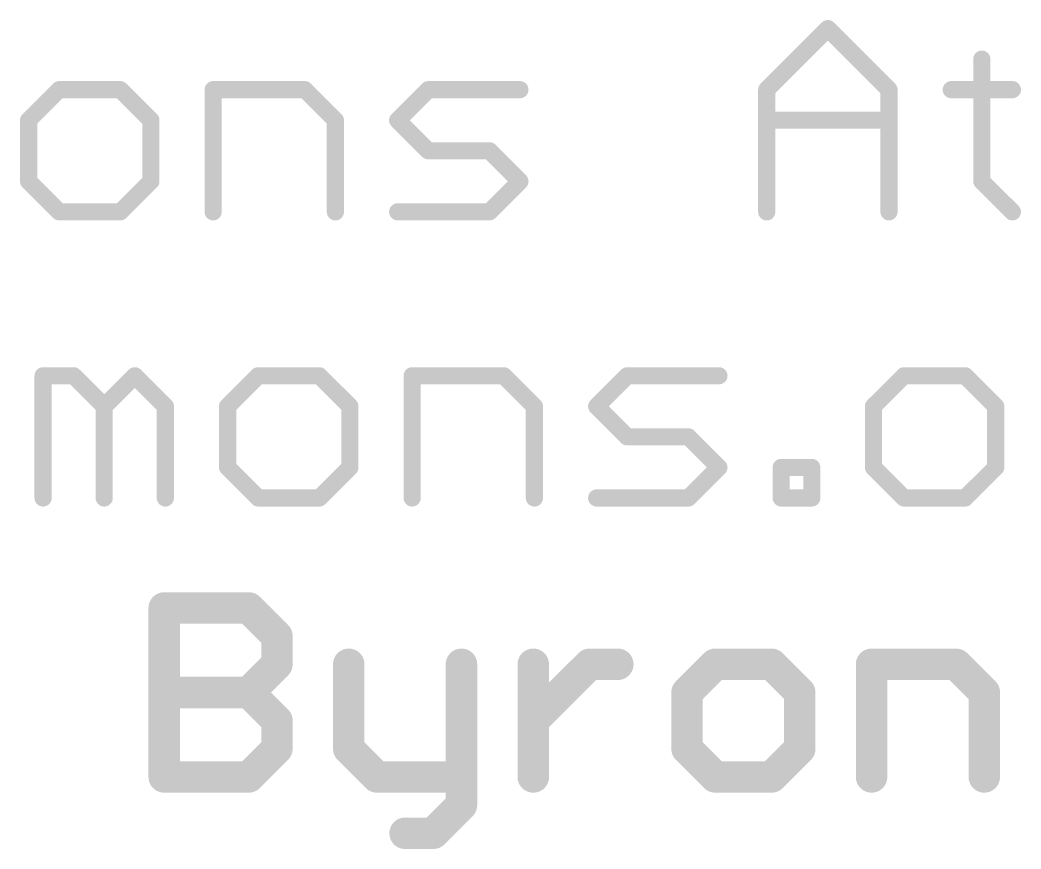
# Model space of a CAD drawing. Extents: x -8 to 103, y -21 to 29.
# Drawn here: x 45.85 to 54.73, y -20.82 to -13.46 of the extents above; entities that cross this region are included whole.
import ezdxf

# ---------------------------------------------------------------- set-up
doc = ezdxf.new("R2010")
doc.units = 0
doc.layers.add('51', color=53, linetype='CONTINUOUS')

msp = doc.modelspace()

# ---------------------------------------------------------------- linework, layer by layer
at = {"layer": '51'}
for points, const_width in [([(52.4752, -14.0791), (53.0176, -13.5368)], 0.1524), ([(53.0176, -13.5368), (53.5599, -14.0791)], 0.1524), ([(54.3835, -13.808), (54.3835, -14.8926)], 0.1524), ([(46.1978, -14.0791), (45.9266, -14.3503)], 0.1524), ([(46.7401, -14.0791), (46.1978, -14.0791)], 0.1524), ([(47.0113, -14.3503), (46.7401, -14.0791)], 0.1524), ([(47.5638, -15.1638), (47.5638, -14.0791)], 0.1524), ([(47.5638, -14.0791), (48.3773, -14.0791)], 0.1524), ([(48.3773, -14.0791), (48.6484, -14.3503)], 0.1524), ([(49.2009, -14.3503), (49.4721, -14.0791)], 0.1524), ([(49.4721, -14.0791), (50.2856, -14.0791)], 0.1524), ([(52.4752, -15.1638), (52.4752, -14.0791)], 0.1524), ([(53.5599, -14.0791), (53.5599, -15.1638)], 0.1524), ([(54.1124, -14.0791), (54.6547, -14.0791)], 0.1524), ([(45.9266, -14.3503), (45.9266, -14.8926)], 0.1524), ([(47.0113, -14.8926), (47.0113, -14.3503)], 0.1524), ([(48.6484, -14.3503), (48.6484, -15.1638)], 0.1524), ([(49.4721, -14.6215), (49.2009, -14.3503)], 0.1524), ([(52.4752, -14.3503), (53.5599, -14.3503)], 0.1524), ([(50.0144, -14.6215), (49.4721, -14.6215)], 0.1524), ([(50.2856, -14.8926), (50.0144, -14.6215)], 0.1524), ([(45.9266, -14.8926), (46.1978, -15.1638)], 0.1524), ([(46.7401, -15.1638), (47.0113, -14.8926)], 0.1524), ([(50.0144, -15.1638), (50.2856, -14.8926)], 0.1524), ([(54.3835, -14.8926), (54.6547, -15.1638)], 0.1524), ([(46.1978, -15.1638), (46.7401, -15.1638)], 0.1524), ([(49.2009, -15.1638), (50.0144, -15.1638)], 0.1524), ([(46.055, -17.7038), (46.055, -16.6191)], 0.1524), ([(46.055, -16.6191), (46.3262, -16.6191)], 0.1524), ([(46.3262, -16.6191), (46.5973, -16.8903)], 0.1524), ([(46.5973, -16.8903), (46.8685, -16.6191)], 0.1524), ([(46.8685, -16.6191), (47.1397, -16.8903)], 0.1524), ([(47.9633, -16.6191), (47.6922, -16.8903)], 0.1524), ([(48.5057, -16.6191), (47.9633, -16.6191)], 0.1524), ([(48.7768, -16.8903), (48.5057, -16.6191)], 0.1524), ([(49.3293, -17.7038), (49.3293, -16.6191)], 0.1524), ([(49.3293, -16.6191), (50.1428, -16.6191)], 0.1524), ([(50.1428, -16.6191), (50.414, -16.8903)], 0.1524), ([(50.9665, -16.8903), (51.2376, -16.6191)], 0.1524), ([(51.2376, -16.6191), (52.0511, -16.6191)], 0.1524), ([(53.6934, -16.6191), (53.4222, -16.8903)], 0.1524), ([(54.2357, -16.6191), (53.6934, -16.6191)], 0.1524), ([(54.5069, -16.8903), (54.2357, -16.6191)], 0.1524), ([(46.5973, -16.8903), (46.5973, -17.7038)], 0.1524), ([(47.1397, -16.8903), (47.1397, -17.7038)], 0.1524), ([(47.6922, -16.8903), (47.6922, -17.4326)], 0.1524), ([(48.7768, -17.4326), (48.7768, -16.8903)], 0.1524), ([(50.414, -16.8903), (50.414, -17.7038)], 0.1524), ([(51.2376, -17.1615), (50.9665, -16.8903)], 0.1524), ([(53.4222, -16.8903), (53.4222, -17.4326)], 0.1524), ([(54.5069, -17.4326), (54.5069, -16.8903)], 0.1524), ([(51.78, -17.1615), (51.2376, -17.1615)], 0.1524), ([(52.0511, -17.4326), (51.78, -17.1615)], 0.1524), ([(47.6922, -17.4326), (47.9633, -17.7038)], 0.1524), ([(48.5057, -17.7038), (48.7768, -17.4326)], 0.1524), ([(51.78, -17.7038), (52.0511, -17.4326)], 0.1524), ([(52.6036, -17.7038), (52.6036, -17.4326)], 0.1524), ([(52.6036, -17.4326), (52.8748, -17.4326)], 0.1524), ([(52.8748, -17.4326), (52.8748, -17.7038)], 0.1524), ([(53.4222, -17.4326), (53.6934, -17.7038)], 0.1524), ([(54.2357, -17.7038), (54.5069, -17.4326)], 0.1524), ([(47.9633, -17.7038), (48.5057, -17.7038)], 0.1524), ([(50.9665, -17.7038), (51.78, -17.7038)], 0.1524), ([(52.8748, -17.7038), (52.6036, -17.7038)], 0.1524), ([(53.6934, -17.7038), (54.2357, -17.7038)], 0.1524), ([(47.1297, -20.1803), (47.1297, -18.6804)], 0.2794), ([(47.1297, -18.6804), (47.8796, -18.6804)], 0.2794), ([(47.8796, -18.6804), (48.1296, -18.9304)], 0.2794), ([(48.1296, -18.9304), (48.1296, -19.1804)], 0.2794), ([(48.1296, -19.1804), (47.8796, -19.4304)], 0.2794), ([(48.7669, -19.1804), (48.7669, -19.9303)], 0.2794), ([(49.7668, -19.1804), (49.7668, -20.4303)], 0.2794), ([(50.404, -20.1803), (50.404, -19.1804)], 0.2794), ([(50.404, -19.6803), (50.904, -19.1804)], 0.2794), ([(50.904, -19.1804), (51.154, -19.1804)], 0.2794), ([(52.0183, -19.1804), (51.7683, -19.4304)], 0.2794), ([(52.5183, -19.1804), (52.0183, -19.1804)], 0.2794), ([(52.7682, -19.4304), (52.5183, -19.1804)], 0.2794), ([(53.4055, -20.1803), (53.4055, -19.1804)], 0.2794), ([(53.4055, -19.1804), (54.1554, -19.1804)], 0.2794), ([(54.1554, -19.1804), (54.4054, -19.4304)], 0.2794), ([(47.1297, -19.4304), (47.8796, -19.4304)], 0.2794), ([(47.8796, -19.4304), (48.1296, -19.6803)], 0.2794), ([(51.7683, -19.4304), (51.7683, -19.9303)], 0.2794), ([(52.7682, -19.9303), (52.7682, -19.4304)], 0.2794), ([(54.4054, -19.4304), (54.4054, -20.1803)], 0.2794), ([(48.1296, -19.6803), (48.1296, -19.9303)], 0.2794), ([(48.1296, -19.9303), (47.8796, -20.1803)], 0.2794), ([(48.7669, -19.9303), (49.0168, -20.1803)], 0.2794), ([(51.7683, -19.9303), (52.0183, -20.1803)], 0.2794), ([(52.5183, -20.1803), (52.7682, -19.9303)], 0.2794), ([(47.8796, -20.1803), (47.1297, -20.1803)], 0.2794), ([(49.0168, -20.1803), (49.7668, -20.1803)], 0.2794), ([(52.0183, -20.1803), (52.5183, -20.1803)], 0.2794), ([(49.7668, -20.4303), (49.5168, -20.6803)], 0.2794), ([(49.5168, -20.6803), (49.2668, -20.6803)], 0.2794)]:
    msp.add_lwpolyline(points, dxfattribs=dict(at, const_width=const_width))
for points, const_width in [([(53.0445, -13.5099, 1), (52.9906, -13.5638)], 0.0762), ([(53.0445, -13.5638, 1), (52.9906, -13.5099)], 0.0762), ([(54.4216, -13.808, 1), (54.3454, -13.808)], 0.0762), ([(46.1978, -14.041, 1), (46.1978, -14.1172)], 0.0762), ([(46.2247, -14.1061, 1), (46.1708, -14.0522)], 0.0762), ([(46.767, -14.0522, 1), (46.7132, -14.1061)], 0.0762), ([(46.7401, -14.1172, 1), (46.7401, -14.041)], 0.0762), ([(47.6019, -14.0791, 1), (47.5257, -14.0791)], 0.0762), ([(47.5638, -14.041, 1), (47.5638, -14.1172)], 0.0762), ([(48.4042, -14.0522, 1), (48.3503, -14.1061)], 0.0762), ([(48.3773, -14.1172, 1), (48.3773, -14.041)], 0.0762), ([(49.4721, -14.041, 1), (49.4721, -14.1172)], 0.0762), ([(49.499, -14.1061, 1), (49.4451, -14.0522)], 0.0762), ([(50.2856, -14.1172, 1), (50.2856, -14.041)], 0.0762), ([(52.5133, -14.0791, 1), (52.4371, -14.0791)], 0.0762), ([(52.4483, -14.0522, 1), (52.5022, -14.1061)], 0.0762), ([(53.598, -14.0791, 1), (53.5218, -14.0791)], 0.0762), ([(53.5329, -14.1061, 1), (53.5868, -14.0522)], 0.0762), ([(54.1124, -14.041, 1), (54.1124, -14.1172)], 0.0762), ([(54.6547, -14.1172, 1), (54.6547, -14.041)], 0.0762), ([(45.9647, -14.3503, 1), (45.8885, -14.3503)], 0.0762), ([(45.8997, -14.3234, 1), (45.9535, -14.3772)], 0.0762), ([(47.0494, -14.3503, 1), (46.9732, -14.3503)], 0.0762), ([(46.9843, -14.3772, 1), (47.0382, -14.3234)], 0.0762), ([(48.6865, -14.3503, 1), (48.6103, -14.3503)], 0.0762), ([(48.6215, -14.3772, 1), (48.6754, -14.3234)], 0.0762), ([(49.2279, -14.3234, 1), (49.174, -14.3772)], 0.0762), ([(49.174, -14.3234, 1), (49.2279, -14.3772)], 0.0762), ([(52.4752, -14.3122, 1), (52.4752, -14.3884)], 0.0762), ([(53.5599, -14.3884, 1), (53.5599, -14.3122)], 0.0762), ([(49.4721, -14.5834, 1), (49.4721, -14.6596)], 0.0762), ([(49.4451, -14.6484, 1), (49.499, -14.5945)], 0.0762), ([(50.0414, -14.5945, 1), (49.9875, -14.6484)], 0.0762), ([(50.0144, -14.6596, 1), (50.0144, -14.5834)], 0.0762), ([(45.9535, -14.8657, 1), (45.8997, -14.9196)], 0.0762), ([(47.0382, -14.9196, 1), (46.9843, -14.8657)], 0.0762), ([(50.3125, -14.9196, 1), (50.2586, -14.8657)], 0.0762), ([(50.2586, -14.9196, 1), (50.3125, -14.8657)], 0.0762), ([(54.4105, -14.8657, 1), (54.3566, -14.9196)], 0.0762), ([(45.8885, -14.8926, 1), (45.9647, -14.8926)], 0.0762), ([(46.9732, -14.8926, 1), (47.0494, -14.8926)], 0.0762), ([(54.3454, -14.8926, 1), (54.4216, -14.8926)], 0.0762), ([(46.1978, -15.1257, 1), (46.1978, -15.2019)], 0.0762), ([(46.7401, -15.2019, 1), (46.7401, -15.1257)], 0.0762), ([(49.2009, -15.1257, 1), (49.2009, -15.2019)], 0.0762), ([(50.0144, -15.2019, 1), (50.0144, -15.1257)], 0.0762), ([(46.1708, -15.1907, 1), (46.2247, -15.1369)], 0.0762), ([(46.7132, -15.1369, 1), (46.767, -15.1907)], 0.0762), ([(47.5257, -15.1638, 1), (47.6019, -15.1638)], 0.0762), ([(48.6103, -15.1638, 1), (48.6865, -15.1638)], 0.0762), ([(49.9875, -15.1369, 1), (50.0414, -15.1907)], 0.0762), ([(52.4371, -15.1638, 1), (52.5133, -15.1638)], 0.0762), ([(53.5218, -15.1638, 1), (53.598, -15.1638)], 0.0762), ([(54.6278, -15.1907, 1), (54.6817, -15.1369)], 0.0762), ([(46.0931, -16.6191, 1), (46.0169, -16.6191)], 0.0762), ([(46.055, -16.581, 1), (46.055, -16.6572)], 0.0762), ([(46.3531, -16.5922, 1), (46.2992, -16.6461)], 0.0762), ([(46.3262, -16.6572, 1), (46.3262, -16.581)], 0.0762), ([(46.8954, -16.5922, 1), (46.8416, -16.6461)], 0.0762), ([(46.8954, -16.6461, 1), (46.8416, -16.5922)], 0.0762), ([(47.9633, -16.581, 1), (47.9633, -16.6572)], 0.0762), ([(47.9903, -16.6461, 1), (47.9364, -16.5922)], 0.0762), ([(48.5326, -16.5922, 1), (48.4787, -16.6461)], 0.0762), ([(48.5057, -16.6572, 1), (48.5057, -16.581)], 0.0762), ([(49.3674, -16.6191, 1), (49.2912, -16.6191)], 0.0762), ([(49.3293, -16.581, 1), (49.3293, -16.6572)], 0.0762), ([(50.1698, -16.5922, 1), (50.1159, -16.6461)], 0.0762), ([(50.1428, -16.6572, 1), (50.1428, -16.581)], 0.0762), ([(51.2376, -16.581, 1), (51.2376, -16.6572)], 0.0762), ([(51.2646, -16.6461, 1), (51.2107, -16.5922)], 0.0762), ([(52.0511, -16.6572, 1), (52.0511, -16.581)], 0.0762), ([(53.6934, -16.581, 1), (53.6934, -16.6572)], 0.0762), ([(53.7203, -16.6461, 1), (53.6664, -16.5922)], 0.0762), ([(54.2627, -16.5922, 1), (54.2088, -16.6461)], 0.0762), ([(54.2357, -16.6572, 1), (54.2357, -16.581)], 0.0762), ([(46.6354, -16.8903, 1), (46.5592, -16.8903)], 0.0762), ([(46.5704, -16.8634, 1), (46.6243, -16.9172)], 0.0762), ([(46.5704, -16.9172, 1), (46.6243, -16.8634)], 0.0762), ([(47.1778, -16.8903, 1), (47.1016, -16.8903)], 0.0762), ([(47.1127, -16.9172, 1), (47.1666, -16.8634)], 0.0762), ([(47.7303, -16.8903, 1), (47.6541, -16.8903)], 0.0762), ([(47.6652, -16.8634, 1), (47.7191, -16.9172)], 0.0762), ([(48.8149, -16.8903, 1), (48.7387, -16.8903)], 0.0762), ([(48.7499, -16.9172, 1), (48.8038, -16.8634)], 0.0762), ([(50.4521, -16.8903, 1), (50.3759, -16.8903)], 0.0762), ([(50.387, -16.9172, 1), (50.4409, -16.8634)], 0.0762), ([(50.9934, -16.8634, 1), (50.9395, -16.9172)], 0.0762), ([(50.9395, -16.8634, 1), (50.9934, -16.9172)], 0.0762), ([(53.4603, -16.8903, 1), (53.3841, -16.8903)], 0.0762), ([(53.3953, -16.8634, 1), (53.4492, -16.9172)], 0.0762), ([(54.545, -16.8903, 1), (54.4688, -16.8903)], 0.0762), ([(54.4799, -16.9172, 1), (54.5338, -16.8634)], 0.0762), ([(51.2376, -17.1234, 1), (51.2376, -17.1996)], 0.0762), ([(51.2107, -17.1884, 1), (51.2646, -17.1345)], 0.0762), ([(51.8069, -17.1345, 1), (51.753, -17.1884)], 0.0762), ([(51.78, -17.1996, 1), (51.78, -17.1234)], 0.0762), ([(47.7191, -17.4057, 1), (47.6652, -17.4596)], 0.0762), ([(47.6541, -17.4326, 1), (47.7303, -17.4326)], 0.0762), ([(48.7387, -17.4326, 1), (48.8149, -17.4326)], 0.0762), ([(48.8038, -17.4596, 1), (48.7499, -17.4057)], 0.0762), ([(52.0781, -17.4596, 1), (52.0242, -17.4057)], 0.0762), ([(52.0242, -17.4596, 1), (52.0781, -17.4057)], 0.0762), ([(52.6417, -17.4326, 1), (52.5655, -17.4326)], 0.0762), ([(52.6036, -17.3945, 1), (52.6036, -17.4707)], 0.0762), ([(52.9129, -17.4326, 1), (52.8367, -17.4326)], 0.0762), ([(52.8748, -17.4707, 1), (52.8748, -17.3945)], 0.0762), ([(53.4492, -17.4057, 1), (53.3953, -17.4596)], 0.0762), ([(53.3841, -17.4326, 1), (53.4603, -17.4326)], 0.0762), ([(54.4688, -17.4326, 1), (54.545, -17.4326)], 0.0762), ([(54.5338, -17.4596, 1), (54.4799, -17.4057)], 0.0762), ([(46.0169, -17.7038, 1), (46.0931, -17.7038)], 0.0762), ([(46.5592, -17.7038, 1), (46.6354, -17.7038)], 0.0762), ([(47.1016, -17.7038, 1), (47.1778, -17.7038)], 0.0762), ([(47.9633, -17.6657, 1), (47.9633, -17.7419)], 0.0762), ([(47.9364, -17.7307, 1), (47.9903, -17.6769)], 0.0762), ([(48.4787, -17.6769, 1), (48.5326, -17.7307)], 0.0762), ([(48.5057, -17.7419, 1), (48.5057, -17.6657)], 0.0762), ([(49.2912, -17.7038, 1), (49.3674, -17.7038)], 0.0762), ([(50.3759, -17.7038, 1), (50.4521, -17.7038)], 0.0762), ([(50.9665, -17.6657, 1), (50.9665, -17.7419)], 0.0762), ([(51.753, -17.6769, 1), (51.8069, -17.7307)], 0.0762), ([(51.78, -17.7419, 1), (51.78, -17.6657)], 0.0762), ([(52.6036, -17.6657, 1), (52.6036, -17.7419)], 0.0762), ([(52.5655, -17.7038, 1), (52.6417, -17.7038)], 0.0762), ([(52.8367, -17.7038, 1), (52.9129, -17.7038)], 0.0762), ([(52.8748, -17.7419, 1), (52.8748, -17.6657)], 0.0762), ([(53.6934, -17.6657, 1), (53.6934, -17.7419)], 0.0762), ([(53.6664, -17.7307, 1), (53.7203, -17.6769)], 0.0762), ([(54.2088, -17.6769, 1), (54.2626, -17.7307)], 0.0762), ([(54.2357, -17.7419, 1), (54.2357, -17.6657)], 0.0762), ([(47.1996, -18.6804, 1), (47.0598, -18.6804)], 0.1397), ([(47.1297, -18.6106, 1), (47.1297, -18.7503)], 0.1397), ([(47.929, -18.631, 1), (47.8302, -18.7298)], 0.1397), ([(47.8796, -18.7503, 1), (47.8796, -18.6106)], 0.1397), ([(48.1995, -18.9304, 1), (48.0598, -18.9304)], 0.1397), ([(48.0802, -18.9798, 1), (48.179, -18.881)], 0.1397), ([(48.179, -19.2298, 1), (48.0802, -19.131)], 0.1397), ([(48.8367, -19.1804, 1), (48.697, -19.1804)], 0.1397), ([(49.8366, -19.1804, 1), (49.6969, -19.1804)], 0.1397), ([(50.4739, -19.1804, 1), (50.3342, -19.1804)], 0.1397), ([(50.904, -19.1105, 1), (50.904, -19.2502)], 0.1397), ([(50.9534, -19.2298, 1), (50.8546, -19.131)], 0.1397), ([(51.154, -19.2502, 1), (51.154, -19.1105)], 0.1397), ([(52.0183, -19.1105, 1), (52.0183, -19.2502)], 0.1397), ([(52.0677, -19.2298, 1), (51.9689, -19.131)], 0.1397), ([(52.5676, -19.131, 1), (52.4689, -19.2298)], 0.1397), ([(52.5183, -19.2502, 1), (52.5183, -19.1105)], 0.1397), ([(53.4753, -19.1804, 1), (53.3356, -19.1804)], 0.1397), ([(53.4055, -19.1105, 1), (53.4055, -19.2502)], 0.1397), ([(54.2048, -19.131, 1), (54.106, -19.2298)], 0.1397), ([(54.1554, -19.2502, 1), (54.1554, -19.1105)], 0.1397), ([(48.0598, -19.1804, 1), (48.1995, -19.1804)], 0.1397), ([(47.1297, -19.3605, 1), (47.1297, -19.5002)], 0.1397), ([(47.929, -19.381, 1), (47.8302, -19.4798)], 0.1397), ([(47.8302, -19.381, 1), (47.929, -19.4798)], 0.1397), ([(47.8796, -19.5002, 1), (47.8796, -19.3605)], 0.1397), ([(51.8382, -19.4304, 1), (51.6985, -19.4304)], 0.1397), ([(51.7189, -19.381, 1), (51.8177, -19.4798)], 0.1397), ([(52.8381, -19.4304, 1), (52.6984, -19.4304)], 0.1397), ([(52.7188, -19.4798, 1), (52.8176, -19.381)], 0.1397), ([(54.4752, -19.4304, 1), (54.3355, -19.4304)], 0.1397), ([(54.356, -19.4798, 1), (54.4548, -19.381)], 0.1397), ([(48.1995, -19.6803, 1), (48.0598, -19.6803)], 0.1397), ([(48.0802, -19.7297, 1), (48.179, -19.6309)], 0.1397), ([(50.3546, -19.6309, 1), (50.4534, -19.7297)], 0.1397), ([(48.179, -19.9797, 1), (48.0802, -19.8809)], 0.1397), ([(48.8162, -19.8809, 1), (48.7175, -19.9797)], 0.1397), ([(51.8177, -19.8809, 1), (51.7189, -19.9797)], 0.1397), ([(52.8176, -19.9797, 1), (52.7188, -19.8809)], 0.1397), ([(48.0598, -19.9303, 1), (48.1995, -19.9303)], 0.1397), ([(48.697, -19.9303, 1), (48.8367, -19.9303)], 0.1397), ([(51.6985, -19.9303, 1), (51.8382, -19.9303)], 0.1397), ([(52.6984, -19.9303, 1), (52.8381, -19.9303)], 0.1397), ([(47.1297, -20.1105, 1), (47.1297, -20.2502)], 0.1397), ([(47.8302, -20.1309, 1), (47.929, -20.2297)], 0.1397), ([(47.8796, -20.2502, 1), (47.8796, -20.1105)], 0.1397), ([(49.0168, -20.1105, 1), (49.0168, -20.2502)], 0.1397), ([(48.9674, -20.2297, 1), (49.0662, -20.1309)], 0.1397), ([(49.7668, -20.2502, 1), (49.7668, -20.1105)], 0.1397), ([(52.0183, -20.1105, 1), (52.0183, -20.2502)], 0.1397), ([(51.9689, -20.2297, 1), (52.0677, -20.1309)], 0.1397), ([(52.4689, -20.1309, 1), (52.5676, -20.2297)], 0.1397), ([(52.5183, -20.2502, 1), (52.5183, -20.1105)], 0.1397), ([(47.0598, -20.1803, 1), (47.1996, -20.1803)], 0.1397), ([(50.3342, -20.1803, 1), (50.4739, -20.1803)], 0.1397), ([(53.3356, -20.1803, 1), (53.4753, -20.1803)], 0.1397), ([(54.3355, -20.1803, 1), (54.4752, -20.1803)], 0.1397), ([(49.8162, -20.4797, 1), (49.7174, -20.3809)], 0.1397), ([(49.6969, -20.4303, 1), (49.8366, -20.4303)], 0.1397), ([(49.2668, -20.6104, 1), (49.2668, -20.7501)], 0.1397), ([(49.4674, -20.6309, 1), (49.5662, -20.7297)], 0.1397), ([(49.5168, -20.7501, 1), (49.5168, -20.6104)], 0.1397)]:
    msp.add_lwpolyline(points, format="xyb", dxfattribs=dict(at, const_width=const_width))

doc.saveas('drawing.dxf')
